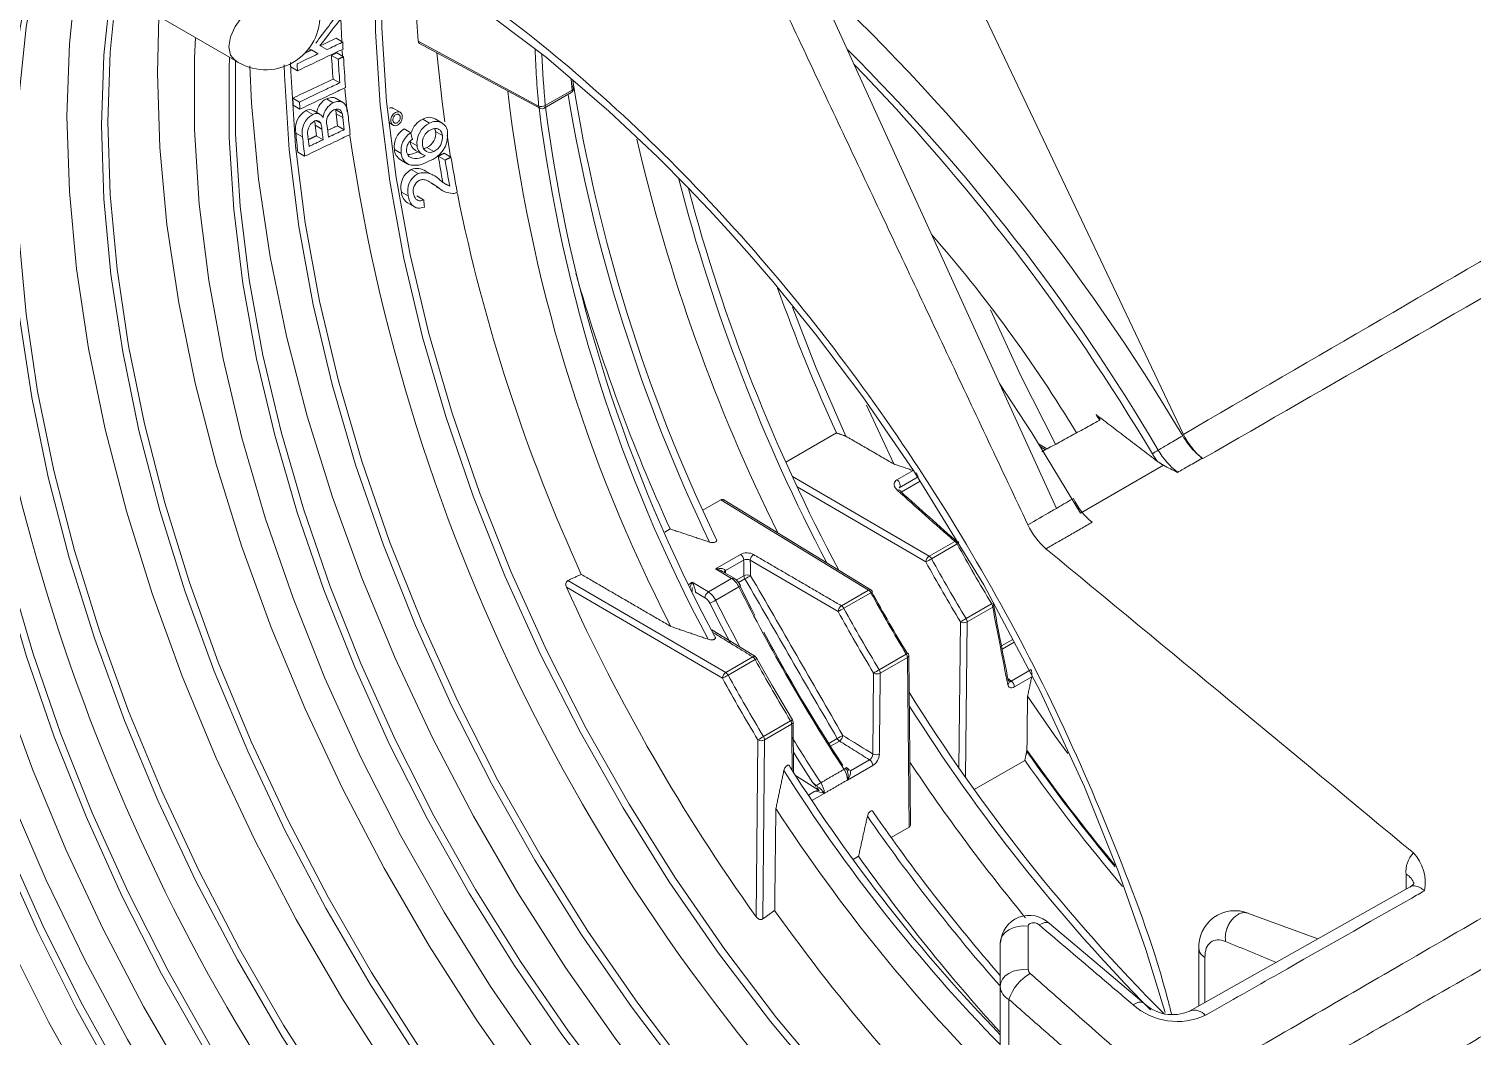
# Model space of a CAD drawing. Extents: x 8 to 113, y 2 to 87.
# Drawn here: x 69.519 to 72.588, y 62.964 to 65.106 of the extents above; entities that cross this region are included whole.
import ezdxf

# ---------------------------------------------------------------- set-up
doc = ezdxf.new("R2010")
doc.units = 0
doc.header["$MEASUREMENT"] = 0
doc.layers.add('OBJECT', color=7, linetype='CONTINUOUS')

msp = doc.modelspace()

# ---------------------------------------------------------------- linework, layer by layer
at = {"layer": 'OBJECT', "linetype": 'Continuous', "lineweight": 15}
for p, q in [((71.4411, 65.3672), (71.9748, 64.2436)), ((69.5193, 65.2921), (69.9577, 65.039)), ((71.7044, 64.0862), (71.2006, 65.1915)), ((70.1845, 65.079), (70.1827, 65.1274)), ((70.1384, 65.0703), (70.1532, 65.0618)), ((70.1725, 65.0859), (70.1867, 65.0777)), ((70.3474, 65.0796), (70.6034, 64.9419)), ((70.3503, 65.0746), (70.6056, 64.9373)), ((70.1143, 65.0645), (70.1345, 65.0529)), ((70.1202, 65.0611), (70.1345, 65.0529)), ((70.1628, 65.0496), (70.1771, 65.0414)), ((70.174, 65.055), (70.1883, 65.0467)), ((70.1862, 65.0479), (70.1855, 65.0602)), ((70.0763, 65.0251), (70.0905, 65.0168)), ((70.1661, 64.9993), (70.1804, 64.9911)), ((70.1961, 64.9293), (70.1913, 64.9786)), ((70.6174, 64.9429), (70.6746, 64.9759)), ((70.6746, 64.9759), (70.6727, 64.999)), ((70.6741, 64.9901), (70.6748, 64.9831)), ((70.0804, 64.9586), (70.0946, 64.9503)), ((70.0815, 64.9435), (70.0958, 64.9353)), ((70.1523, 64.9571), (70.1666, 64.9489)), ((70.1869, 64.9496), (70.1726, 64.9579)), ((70.6154, 64.9374), (70.6726, 64.9704)), ((70.1086, 64.9321), (70.1229, 64.9238)), ((70.1389, 64.9239), (70.1246, 64.9322)), ((70.1713, 64.9345), (70.1856, 64.9263)), ((70.1727, 64.9255), (70.187, 64.9172)), ((70.3086, 64.9287), (70.2943, 64.937)), ((70.3571, 64.9137), (70.3716, 64.9053)), ((70.3978, 64.9062), (70.3834, 64.9146)), ((70.0869, 64.8844), (70.1012, 64.8761)), ((70.1282, 64.9009), (70.1426, 64.8927)), ((70.1306, 64.9106), (70.1401, 64.9051)), ((70.1754, 64.8998), (70.1897, 64.8915)), ((70.2846, 64.9065), (70.2938, 64.9011)), ((70.3171, 64.8932), (70.3316, 64.8848)), ((70.3843, 64.8878), (70.3988, 64.8795)), ((70.1306, 64.8785), (70.145, 64.8702)), ((70.3303, 64.8659), (70.3448, 64.8575)), ((70.3657, 64.8535), (70.3802, 64.8451)), ((70.4162, 64.8334), (70.4086, 64.8796)), ((70.0914, 64.8436), (70.1057, 64.8353)), ((70.2968, 64.8493), (70.3113, 64.8409)), ((70.3095, 64.8272), (70.324, 64.8189)), ((70.3417, 64.847), (70.3562, 64.8386)), ((70.3899, 64.8354), (70.4045, 64.827)), ((70.4024, 64.8413), (70.4169, 64.8329)), ((70.3323, 64.8066), (70.3469, 64.7982)), ((70.3783, 64.7949), (70.3637, 64.8033)), ((70.3116, 64.759), (70.3261, 64.7506)), ((70.3742, 64.7776), (70.3888, 64.7692)), ((70.3855, 64.7697), (70.4001, 64.7613)), ((70.4003, 64.7795), (70.4144, 64.7714)), ((70.3247, 64.7358), (70.3393, 64.7274)), ((70.3442, 64.7506), (70.3588, 64.7422)), ((71.3585, 64.1806), (71.3005, 64.3059)), ((71.2365, 64.2465), (71.1292, 64.1845)), ((71.6843, 64.2125), (71.6665, 64.2235)), ((71.67, 64.2177), (71.6813, 64.2109)), ((71.7553, 64.0758), (71.932, 64.1778)), ((71.4338, 63.9845), (71.143, 64.1541)), ((71.3996, 64.1667), (71.3651, 64.1467)), ((71.4095, 64.1527), (71.3699, 64.1299)), ((71.37, 64.1299), (71.4104, 64.1533)), ((71.1534, 64.1318), (71.4267, 63.9724)), ((71.3744, 64.1209), (71.4147, 64.1442)), ((70.9524, 64.0825), (70.9906, 64.1046)), ((70.9906, 64.1046), (71.3048, 63.9123)), ((71.3099, 63.9128), (70.9973, 64.104)), ((70.8714, 64.0357), (70.883, 64.0424)), ((71.4883, 64.016), (71.4338, 63.9845)), ((71.4389, 63.979), (71.4934, 64.0105)), ((71.0324, 63.988), (70.9795, 63.9575)), ((71.0005, 63.9537), (71.0393, 63.9761)), ((71.2401, 63.867), (71.0534, 63.9757)), ((71.0012, 63.7371), (70.6655, 63.9329)), ((71.0138, 63.937), (70.9643, 63.9084)), ((70.9795, 63.9575), (71.0138, 63.937)), ((71.0188, 63.9375), (70.9946, 63.9519)), ((71.0006, 63.9529), (71.0005, 63.9537)), ((71.0007, 63.9482), (71.0006, 63.9529)), ((71.04, 63.9428), (71.0236, 63.9333)), ((71.0285, 63.9283), (71.0421, 63.9361)), ((70.6627, 63.9183), (70.9941, 63.725)), ((70.93, 63.9289), (70.9226, 63.9246)), ((70.9299, 63.9093), (70.9297, 63.9176)), ((70.9643, 63.9084), (70.93, 63.9289)), ((70.9369, 63.9087), (70.9369, 63.9082)), ((70.9369, 63.9082), (70.9571, 63.8962)), ((70.9798, 63.8907), (71.0293, 63.9193)), ((71.3048, 63.9123), (71.2472, 63.8791)), ((71.2522, 63.8736), (71.3098, 63.9068)), ((71.5667, 63.8834), (71.5122, 63.8519)), ((71.5144, 63.8446), (71.569, 63.8761)), ((71.5004, 63.8447), (71.4971, 63.5347)), ((71.511, 63.5149), (71.5144, 63.8446)), ((71.0574, 63.7753), (70.9713, 63.8282)), ((71.6114, 63.8075), (71.5875, 63.7937)), ((71.5889, 63.7865), (71.6147, 63.8014)), ((71.0588, 63.7703), (71.0012, 63.7371)), ((71.0063, 63.7316), (71.0638, 63.7648)), ((71.0644, 63.7711), (71.0574, 63.7753)), ((71.0639, 63.7708), (71.0641, 63.7706)), ((71.3851, 63.7763), (71.3275, 63.743)), ((71.3298, 63.7358), (71.3874, 63.769)), ((71.3874, 63.769), (71.3912, 63.4084)), ((71.3941, 63.4143), (71.3903, 63.7732)), ((71.3138, 63.5637), (71.3157, 63.7358)), ((71.651, 63.7436), (71.608, 63.7188)), ((71.615, 63.7066), (71.652, 63.728)), ((71.1391, 63.6343), (71.0815, 63.601)), ((71.0838, 63.5938), (71.1414, 63.627)), ((71.1456, 63.5254), (71.1444, 63.6312)), ((71.0697, 63.5938), (71.0658, 63.2177)), ((71.0798, 63.213), (71.0838, 63.5938)), ((71.2383, 63.5965), (71.2203, 63.5861)), ((71.2239, 63.5805), (71.2429, 63.5914)), ((71.2603, 63.5085), (71.3137, 63.5393)), ((71.307, 63.5514), (71.2668, 63.5282)), ((71.6371, 63.5503), (71.5298, 63.4884)), ((71.1998, 63.4862), (71.1496, 63.5181)), ((71.1909, 63.4844), (71.1769, 63.4763)), ((71.1846, 63.4648), (71.2108, 63.48)), ((71.3912, 63.4084), (71.353, 63.3863)), ((71.2836, 63.3462), (71.2719, 63.3395)), ((72.4566, 63.2815), (71.9877, 63.0167)), ((72.2602, 63.1706), (72.1127, 63.2249)), ((72.0076, 63.1518), (72.0076, 63.028)), ((72.0199, 63.131), (72.0199, 63.035)), ((71.5847, 63.0697), (71.5847, 62.7242)), ((71.6033, 63.0419), (71.6033, 62.6999)), ((71.9877, 63.0167), (71.9871, 63.0163))]:
    msp.add_line(p, q, dxfattribs=at)
at = {"layer": 'OBJECT', "linetype": 'Continuous', "lineweight": 15, "flags": 128}
for points in [[(70.5414, 62.0166), (70.4162, 62.139), (70.2945, 62.2699), (70.1772, 62.4087), (70.0647, 62.5546), (69.9579, 62.7069), (69.8572, 62.8645), (69.7633, 63.0267), (69.6766, 63.1925), (69.5977, 63.361), (69.527, 63.5313), (69.4649, 63.7023), (69.4118, 63.8732), (69.3679, 64.0429), (69.3335, 64.2106), (69.3088, 64.3752), (69.2939, 64.5358), (69.2889, 64.6916), (69.2939, 64.8417), (69.3088, 64.9852), (69.3335, 65.1213), (69.3679, 65.2492), (69.4118, 65.3682), (69.4249, 65.398)], [(70.5702, 62.0848), (70.4458, 62.2071), (70.325, 62.3383), (70.2087, 62.4774), (70.0976, 62.6237), (69.9922, 62.7762), (69.8933, 62.9342), (69.8014, 63.0965), (69.717, 63.2624), (69.6408, 63.4308), (69.573, 63.6006), (69.5141, 63.771), (69.4646, 63.9408), (69.4245, 64.1091), (69.3943, 64.2748), (69.374, 64.4371), (69.3639, 64.5949), (69.3639, 64.7472), (69.374, 64.8933), (69.3943, 65.0322), (69.4245, 65.163), (69.4646, 65.2851), (69.48, 65.3235)], [(70.5835, 62.0924), (70.459, 62.2148), (70.3383, 62.3459), (70.222, 62.4851), (70.1108, 62.6313), (70.0055, 62.7839), (69.9066, 62.9418), (69.8147, 63.1042), (69.7303, 63.2701), (69.6541, 63.4384), (69.5863, 63.6083), (69.5274, 63.7786), (69.4778, 63.9485), (69.4378, 64.1168), (69.4076, 64.2825), (69.3873, 64.4448), (69.3772, 64.6026), (69.3772, 64.7549), (69.3873, 64.901), (69.4076, 65.0398), (69.4378, 65.1707), (69.4778, 65.2928), (69.4871, 65.3163)], [(70.7525, 62.1103), (70.6255, 62.2328), (70.5021, 62.3641), (70.3831, 62.5036), (70.2689, 62.6503), (70.1604, 62.8036), (70.0581, 62.9624), (69.9627, 63.126), (69.8746, 63.2933), (69.7944, 63.4634), (69.7225, 63.6353), (69.6593, 63.8081), (69.6052, 63.9808), (69.5605, 64.1524), (69.5255, 64.3218), (69.5004, 64.4882), (69.4852, 64.6506), (69.4802, 64.808), (69.4852, 64.9596), (69.5004, 65.1045), (69.5255, 65.2419), (69.5353, 65.2828)], [(71.4556, 62.6043), (71.3319, 62.7261), (71.2119, 62.8565), (71.0963, 62.9949), (70.9858, 63.1404), (70.8811, 63.2921), (70.7828, 63.4492), (70.6914, 63.6107), (70.6076, 63.7756), (70.5318, 63.943), (70.4644, 64.1119), (70.406, 64.2813), (70.3567, 64.4501), (70.3169, 64.6174), (70.2869, 64.7823), (70.2667, 64.9436), (70.2566, 65.1005), (70.2566, 65.2519), (70.2585, 65.2939)], [(70.2665, 65.2895), (70.4576, 65.1674), (70.6198, 65.0448), (70.7526, 64.931), (70.8567, 64.833), (70.9199, 64.7694), (70.9659, 64.7211), (71.0066, 64.677), (71.0518, 64.6263), (71.1013, 64.5688), (71.1924, 64.4568), (71.2929, 64.3233), (71.4007, 64.167), (71.5499, 63.9234), (71.6698, 63.6974), (71.7639, 63.4937), (71.8367, 63.3132), (71.8947, 63.1481), (71.9354, 63.0143)], [(71.4689, 62.612), (71.3452, 62.7338), (71.2251, 62.8642), (71.1095, 63.0026), (70.9991, 63.1481), (70.8944, 63.2998), (70.796, 63.4569), (70.7047, 63.6183), (70.6209, 63.7833), (70.5451, 63.9507), (70.4777, 64.1196), (70.4192, 64.2889), (70.37, 64.4578), (70.3302, 64.6251), (70.3001, 64.7899), (70.28, 64.9513), (70.2699, 65.1081), (70.2699, 65.2596), (70.271, 65.2865)], [(70.7446, 62.1376), (70.6194, 62.2603), (70.4978, 62.3916), (70.3805, 62.5308), (70.2682, 62.677), (70.1615, 62.8295), (70.0609, 62.9874), (69.9671, 63.1497), (69.8805, 63.3157), (69.8018, 63.4844), (69.7312, 63.6547), (69.6692, 63.8259), (69.6161, 63.9968), (69.5723, 64.1667), (69.538, 64.3344), (69.5133, 64.4991), (69.4984, 64.6598), (69.4935, 64.8157), (69.4984, 64.9659), (69.5133, 65.1094), (69.538, 65.2457), (69.5453, 65.2771)], [(70.8876, 62.1767), (70.7589, 62.3019), (70.634, 62.4359), (70.5134, 62.5781), (70.3978, 62.7277), (70.288, 62.8837), (70.1846, 63.0453), (70.088, 63.2117), (69.9989, 63.3817), (69.9178, 63.5546), (69.8451, 63.7293), (69.7813, 63.9048), (69.7266, 64.0802), (69.6815, 64.2544), (69.6461, 64.4264), (69.6207, 64.5953), (69.6054, 64.7602), (69.6003, 64.9201), (69.6054, 65.0741), (69.6207, 65.2213), (69.6223, 65.2326)], [(70.932, 62.2303), (70.8065, 62.3516), (70.6844, 62.4817), (70.5667, 62.6198), (70.4538, 62.7651), (70.3465, 62.9168), (70.2454, 63.074), (70.151, 63.2359), (70.0639, 63.4015), (69.9846, 63.5698), (69.9135, 63.7399), (69.851, 63.9109), (69.7976, 64.0818), (69.7534, 64.2515), (69.7188, 64.4192), (69.6939, 64.5838), (69.679, 64.7445), (69.674, 64.9003), (69.679, 65.0503), (69.6936, 65.1914)], [(70.9242, 62.2575), (70.8004, 62.3791), (70.6802, 62.5091), (70.5642, 62.6469), (70.4532, 62.7917), (70.3476, 62.9426), (70.2482, 63.0989), (70.1555, 63.2596), (70.0699, 63.4238), (69.992, 63.5907), (69.9222, 63.7593), (69.8609, 63.9286), (69.8085, 64.0978), (69.7652, 64.2658), (69.7312, 64.4317), (69.7069, 64.5947), (69.6922, 64.7537), (69.6873, 64.9079), (69.6922, 65.0565), (69.705, 65.1849)], [(71.0658, 62.2957), (70.9386, 62.4198), (70.8149, 62.5526), (70.6956, 62.6934), (70.5814, 62.8415), (70.4728, 62.996), (70.3704, 63.1561), (70.2749, 63.3207), (70.1868, 63.4891), (70.1066, 63.6602), (70.0347, 63.8331), (69.9716, 64.0068), (69.9175, 64.1803), (69.8729, 64.3527), (69.8379, 64.523), (69.8128, 64.6902), (69.7977, 64.8534), (69.7926, 65.0116), (69.7958, 65.1325)], [(69.9448, 65.0676), (69.9481, 65.0891), (69.9577, 65.1112), (69.972, 65.1305), (69.9889, 65.1441), (70.0059, 65.15), (70.0131, 65.1498)], [(71.0804, 62.3764), (70.9557, 62.499), (70.8347, 62.6304), (70.7181, 62.7697), (70.6068, 62.9163), (70.5012, 63.0691), (70.4021, 63.2274), (70.31, 63.39), (70.2255, 63.5562), (70.149, 63.7249), (70.0811, 63.8951), (70.0221, 64.0657), (69.9725, 64.2359), (69.9323, 64.4045), (69.9021, 64.5706), (69.8818, 64.7332), (69.8716, 64.8912), (69.8716, 65.0439), (69.8735, 65.0876)], [(69.9577, 65.039), (69.9481, 65.05), (69.9448, 65.0676)], [(71.1093, 62.4445), (70.9891, 62.5633), (70.8725, 62.6905), (70.7602, 62.8254), (70.6529, 62.9671), (70.5513, 63.1148), (70.4558, 63.2678), (70.3672, 63.4249), (70.2858, 63.5854), (70.2122, 63.7483), (70.1469, 63.9126), (70.0901, 64.0773), (70.0423, 64.2416), (70.0037, 64.4043), (69.9746, 64.5646), (69.955, 64.7215), (69.9452, 64.8741), (69.9452, 65.0214), (69.9462, 65.0456)], [(71.1226, 62.4522), (71.0024, 62.571), (70.8858, 62.6982), (70.7735, 62.833), (70.6662, 62.9748), (70.5646, 63.1225), (70.4691, 63.2754), (70.3804, 63.4326), (70.2991, 63.5931), (70.2255, 63.756), (70.1602, 63.9203), (70.1034, 64.085), (70.0556, 64.2492), (70.017, 64.412), (69.9878, 64.5723), (69.9683, 64.7292), (69.9585, 64.8818), (69.9585, 65.0291), (69.9589, 65.0391)], [(70.4042, 64.9084), (70.3983, 64.9509), (70.3866, 65.055)], [(71.2468, 62.4166), (71.1209, 62.5395), (70.9987, 62.671), (70.8807, 62.8105), (70.7677, 62.9571), (70.6603, 63.11), (70.5591, 63.2684), (70.4647, 63.4314), (70.3776, 63.598), (70.2983, 63.7674), (70.2272, 63.9384), (70.1648, 64.1103), (70.1114, 64.282), (70.0672, 64.4526), (70.0327, 64.6211), (70.0078, 64.7865), (69.9929, 64.948), (69.9891, 65.0273)], [(71.276, 62.4844), (71.1508, 62.6074), (71.0294, 62.7391), (70.9124, 62.8789), (70.8007, 63.0259), (70.6947, 63.1792), (70.5953, 63.338), (70.5028, 63.5012), (70.418, 63.6679), (70.3413, 63.8371), (70.2732, 64.0079), (70.214, 64.1791), (70.1641, 64.3498), (70.1238, 64.519), (70.0934, 64.6857), (70.0731, 64.8488), (70.0628, 65.0074), (70.0622, 65.0293)], [(71.2892, 62.4921), (71.1641, 62.615), (71.0427, 62.7468), (70.9257, 62.8866), (70.814, 63.0336), (70.708, 63.1869), (70.6086, 63.3456), (70.5161, 63.5089), (70.4313, 63.6756), (70.3546, 63.8448), (70.2864, 64.0156), (70.2273, 64.1868), (70.1774, 64.3575), (70.1371, 64.5267), (70.1067, 64.6933), (70.0864, 64.8564), (70.0761, 65.0151), (70.0756, 65.0346)], [(71.2566, 64.2398), (71.1938, 64.3843), (71.1429, 64.5144)], [(71.7023, 64.2225), (71.6288, 64.3679), (71.5643, 64.5085)], [(70.527, 61.9359), (70.3993, 62.0596), (70.2751, 62.1919), (70.1551, 62.3322), (70.0398, 62.4796), (69.93, 62.6334), (69.8263, 62.7927), (69.7291, 62.9568), (69.639, 63.1246), (69.5564, 63.2954), (69.4819, 63.4682), (69.4158, 63.6421), (69.3585, 63.8162), (69.3103, 63.9894), (69.2713, 64.161), (69.242, 64.3299), (69.2323, 64.4013)], [(70.7194, 61.6449), (70.5875, 61.7409), (70.4572, 61.8474), (70.3293, 61.9639), (70.2047, 62.0895), (70.0839, 62.2237), (69.9677, 62.3656), (69.8567, 62.5145), (69.7516, 62.6694), (69.653, 62.8295), (69.5614, 62.9939), (69.4775, 63.1615), (69.4016, 63.3316), (69.3342, 63.503), (69.2757, 63.6748), (69.2264, 63.8459), (69.1867, 64.0155), (69.1566, 64.1826), (69.1377, 64.3334)], [(71.5833, 64.3517), (71.6518, 64.2468), (71.7553, 64.0758)], [(71.37, 64.1299), (71.3712, 64.1311), (71.3719, 64.133), (71.372, 64.1353), (71.3715, 64.1379), (71.3705, 64.1405), (71.369, 64.143), (71.3671, 64.1451), (71.3651, 64.1467)], [(71.0006, 63.9529), (70.9993, 63.952), (70.9984, 63.951), (70.9978, 63.95), (70.9978, 63.95)], [(71.0631, 63.8586), (71.0559, 63.8724), (71.0309, 63.9214)], [(70.9672, 63.8846), (70.9923, 63.8357), (71.0105, 63.801)], [(71.1429, 63.6363), (71.0997, 63.7095), (71.0674, 63.7671)], [(71.6037, 63.7175), (71.6038, 63.7174), (71.6037, 63.7177)], [(71.7287, 63.5646), (71.6999, 63.6046), (71.6431, 63.6865)], [(71.1451, 63.5679), (71.1569, 63.5491), (71.1866, 63.5027)], [(70.6145, 61.8075), (70.4882, 61.9108), (70.3643, 62.0238), (70.2434, 62.1457), (70.1263, 62.2758), (70.0136, 62.4135), (69.906, 62.5579), (69.8042, 62.7081), (69.7086, 62.8634), (69.6198, 63.0228), (69.5384, 63.1854), (69.4649, 63.3502)], [(70.6278, 61.8152), (70.5015, 61.9185), (70.3776, 62.0315), (70.2567, 62.1534), (70.1396, 62.2835), (70.0269, 62.4212), (69.9193, 62.5655), (69.8174, 62.7158), (69.7219, 62.871), (69.6331, 63.0304), (69.5517, 63.193), (69.4782, 63.3579)], [(71.6446, 63.1974), (71.6336, 63.1981), (71.6227, 63.1971), (71.6123, 63.1943), (71.603, 63.19), (71.5953, 63.1843), (71.5895, 63.1776), (71.5859, 63.1701), (71.5847, 63.1622)], [(71.6675, 63.2004), (71.6739, 63.2036), (71.6797, 63.2053), (71.6847, 63.2055), (71.6887, 63.2042), (71.6898, 63.2034)], [(71.8903, 63.0339), (71.8026, 63.108), (71.6899, 63.2034)], [(71.6446, 63.1047), (71.6336, 63.1054), (71.6227, 63.1044), (71.6123, 63.1016), (71.603, 63.0973), (71.5953, 63.0917), (71.5895, 63.085), (71.5859, 63.0776), (71.5847, 63.0697)], [(71.8673, 63.0306), (71.8739, 63.0339), (71.8798, 63.0357), (71.8849, 63.036), (71.889, 63.0348), (71.8904, 63.0338)]]:
    msp.add_lwpolyline(points, dxfattribs=at)
at = {"layer": 'OBJECT', "linetype": 'Continuous', "lineweight": 15}
for centre, radius, start, end in [((68.1946, 62.0012), 4.3919, 30.6507, 46.8369), ((70.023, 65.1342), 0.1154, 235.5499, 4.4567), ((72.7059, 65.1877), 2.5216, 182.4994, 182.8358), ((70.3524, 65.0793), 0.00502, 176.363, 245.5305), ((72.7843, 65.1951), 2.6255, 183.1764, 184.2767), ((72.7796, 65.187), 2.6065, 183.2015, 184.3101), ((72.8022, 65.1931), 2.618, 183.2054, 184.64), ((68.3077, 62.0891), 4.1897, 30.4117, 45.2101), ((72.6203, 65.1416), 2.5329, 182.4875, 182.8224), ((68.0471, 61.9017), 4.4948, 30.7879, 44.1197), ((73.8317, 65.3548), 3.3158, 186.5995, 207.282), ((70.6676, 64.9791), 0.01, 299.9973, 0), ((70.6695, 64.9747), 0.00525, 305.9035, 13.3321), ((70.6728, 64.9802), 0.00468, 291.8698, 356.5723), ((70.6734, 64.9792), 0.00417, 11.1263, 71.4764), ((74.1454, 65.5453), 3.5126, 188.9892, 205.6979), ((70.6676, 64.9791), 0.01, 0, 5.0136), ((72.7645, 65.1583), 2.6915, 184.2564, 184.5781), ((72.7598, 65.1502), 2.6726, 184.2896, 184.6137), ((70.1694, 64.923), 0.0381, 116.627, 172.2911), ((70.1848, 64.9136), 0.0397, 117.2902, 174.2518), ((74.1422, 65.5414), 3.5234, 189.3877, 205.6821), ((70.1303, 64.8934), 0.0443, 119.2459, 191.7475), ((70.1446, 64.8852), 0.0443, 119.2548, 191.8083), ((70.1165, 64.9203), 0.0141, 55.6553, 123.9444), ((70.1309, 64.9093), 0.0166, 29.8838, 118.808), ((70.1821, 64.9076), 0.0297, 118.8976, 195.8383), ((70.1182, 64.9217), 0.0546, 3.9697, 13.5834), ((72.9738, 65.2115), 2.8157, 185.8296, 186.3562), ((70.1324, 64.9134), 0.0547, 4.0156, 13.6241), ((72.9691, 65.2035), 2.7968, 185.8746, 186.4051), ((72.992, 65.2102), 2.8086, 185.8838, 186.7237), ((70.2898, 64.9306), 0.0076, 55.4473, 121.7101), ((70.3747, 64.8737), 0.0437, 113.7842, 163.5936), ((70.3706, 64.8943), 0.0236, 57.7439, 124.7661), ((70.6093, 64.9579), 0.0171, 249.6744, 298.184), ((70.6083, 64.9414), 0.00487, 173.4853, 237.3279), ((73.8376, 65.3447), 3.2589, 187.1682, 208.1409), ((70.6104, 64.9461), 0.01, 241.7344, 299.9973), ((70.6123, 64.9417), 0.00525, 305.9035, 13.3321), ((73.854, 65.3537), 3.2623, 187.3017, 208.135), ((72.9112, 65.172), 2.8389, 185.8142, 186.6421), ((70.1406, 64.8846), 0.0288, 121.5453, 195.8247), ((70.1312, 64.9012), 0.00973, 23.6408, 125.4141), ((72.9371, 65.1905), 2.8237, 185.885, 186.3426), ((70.0981, 64.8904), 0.0445, 2.9602, 19.4047), ((72.9324, 65.1825), 2.8048, 185.9303, 186.3913), ((72.941, 65.1877), 2.8022, 185.9016, 186.3948), ((70.3399, 64.856), 0.0436, 121.5063, 188.8462), ((70.3543, 64.8477), 0.0436, 121.5203, 188.9359), ((70.3913, 64.8629), 0.0468, 114.9186, 186.5888), ((70.3861, 64.8639), 0.03, 113.9849, 189.6467), ((70.3513, 64.8835), 0.0333, 295.6014, 7.5156), ((70.3511, 64.8805), 0.0589, 287.9715, 5.2627), ((70.3849, 64.8842), 0.025, 3.9258, 122.2148), ((72.9065, 65.164), 2.82, 185.8589, 186.6929), ((72.9075, 65.1684), 2.8098, 185.9569, 186.3822), ((74.1749, 65.4649), 4.0161, 188.3859, 226.8148), ((70.3481, 64.8489), 0.0257, 151.0205, 188.0225), ((70.3563, 64.8419), 0.0364, 126.2861, 147.6774), ((70.3516, 64.8665), 0.0213, 181.8011, 243.1462), ((70.3688, 64.8594), 0.0241, 184.5769, 252.9341), ((70.3726, 64.8592), 0.016, 181.2175, 298.4046), ((70.3658, 64.8751), 0.0332, 295.6178, 7.6025), ((74.5636, 65.7413), 3.8509, 193.0543, 206.3206), ((70.3235, 64.8506), 0.0268, 182.8116, 238.9486), ((70.3399, 64.8429), 0.0287, 184.0059, 242.678), ((70.3431, 64.8478), 0.0206, 186.8767, 220.2275), ((70.3401, 64.8693), 0.0536, 255.5705, 303.0468), ((70.3431, 64.8614), 0.0312, 239.7061, 306.7066), ((73.4624, 65.3486), 3.1151, 189.4819, 190.5202), ((73.4576, 65.3409), 3.0961, 189.5542, 190.6), ((73.4831, 65.3494), 3.1094, 189.5617, 190.9573), ((70.3522, 64.7696), 0.042, 118.1969, 194.6224), ((70.3667, 64.7612), 0.0419, 118.2134, 194.7346), ((70.345, 64.7781), 0.0311, 53.2918, 113.9433), ((70.3594, 64.7554), 0.0446, 42.6067, 106.2939), ((70.3399, 64.7598), 0.0283, 181.5705, 237.5569), ((70.3624, 64.7615), 0.0257, 120.1524, 193.4884), ((70.4227, 64.8057), 0.0498, 227.1176, 268.5709), ((70.4439, 64.8421), 0.0767, 227.5278, 247.2991), ((74.5728, 65.7346), 3.792, 194.4825, 207.7316), ((74.6011, 65.7481), 3.8081, 194.9367, 208.1003), ((70.4199, 64.7783), 0.0225, 273.9931, 297.7983), ((74.0865, 65.4976), 3.7305, 191.4731, 204.5807), ((69.1157, 62.6471), 3.0797, 31.2953, 41.0341), ((74.4182, 65.6559), 3.886, 195.9803, 204.5326), ((74.8688, 65.8996), 3.9907, 199.6969, 204.4705), ((73.6137, 65.1468), 4.2417, 192.1925, 226.7608), ((72.1039, 64.3038), 0.1425, 205.0171, 231.7273), ((74.3129, 60.2074), 4.6628, 120.8631, 121.0428), ((72.0628, 64.2922), 0.1639, 210.1162, 232.1026), ((72.2463, 64.7724), 0.6726, 242.1404, 245.0006), ((71.0211, 63.9365), 0.4456, 29.1131, 30.3508), ((71.3688, 64.12), 0.0055, 11.8621, 119.945), ((70.9935, 64.0995), 0.00581, 49.896, 119.2116), ((71.8619, 64.1609), 0.1324, 203.8407, 231.9494), ((71.78, 64.114), 0.15, 204.8492, 229.3345), ((71.4804, 64.0036), 0.0147, 27.7417, 57.2262), ((74.6792, 65.7634), 3.6362, 208.8211, 211.1338), ((71.4882, 64.0079), 0.01, 28.8209, 48.7095), ((-100.1985, -144.3584), 270.1043, 50.264678, 50.479853), ((71.0463, 63.9616), 0.0299, 61.5745, 117.6861), ((71.0239, 63.9751), 0.0155, 3.9001, 56.6773), ((71.046, 63.9635), 0.0143, 58.7012, 117.7499), ((71.0692, 63.9746), 0.0158, 123.3143, 176.0737), ((71.4425, 63.9713), 0.0158, 123.2388, 176.0132), ((71.3001, 64.2198), 0.2779, 297.1006, 299.9538), ((74.5515, 65.6898), 3.5656, 208.7941, 211.1638), ((71.4259, 63.9722), 0.0147, 27.7417, 57.2262), ((74.5485, 65.6881), 3.5483, 208.794, 211.164), ((70.6721, 63.924), 0.0111, 126.7344, 211.1624), ((70.9707, 63.9102), 0.0481, 60.2435, 79.4842), ((71.0032, 63.9487), 0.00573, 118.1404, 165.9413), ((71.0167, 63.9332), 0.00474, 63.5919, 127.6197), ((70.9902, 63.9006), 0.0434, 25.5852, 57.0486), ((70.9991, 63.9059), 0.0372, 25.3352, 58.1437), ((71.0473, 63.9285), 0.0161, 65.0901, 116.9664), ((71.0546, 63.9437), 0.0147, 183.3828, 210.9913), ((75.2305, 56.7168), 8.3463, 120.02634, 120.12133), ((74.436, 65.6232), 4.1407, 204.3148, 215.5164), ((70.9908, 63.8947), 0.0698, 150.6332, 159.73), ((70.884, 63.9018), 0.0533, 7.4366, 30.528), ((70.9321, 63.8996), 0.0103, 61.9094, 64.1683), ((70.9726, 63.8952), 0.0156, 122.4792, 176.3612), ((70.9407, 63.872), 0.0434, 25.5852, 57.0486), ((71.0261, 63.9274), 0.00874, 291.5799, 319.7957), ((74.5328, 65.6789), 3.9206, 206.6676, 213.2169), ((71.3077, 63.9085), 0.00484, 63.0078, 126.7923), ((71.2968, 63.9), 0.0147, 27.7113, 57.2236), ((71.2974, 63.9305), 0.0268, 297.6139, 306.6834), ((74.5798, 65.7059), 3.7322, 208.8189, 211.1321), ((71.3046, 63.9042), 0.01, 28.8185, 58.5374), ((74.597, 65.7158), 3.7496, 208.8187, 211.1323), ((70.9416, 63.8724), 0.0284, 25.5852, 57.0486), ((70.9315, 63.9744), 0.0966, 291.7305, 300.0069), ((74.4717, 65.6443), 3.9075, 206.6644, 208.3302), ((71.2559, 63.8659), 0.0158, 123.2627, 176.0311), ((71.1184, 64.1055), 0.2678, 297.0338, 299.9942), ((71.2392, 63.8667), 0.0147, 27.7113, 57.2236), ((74.442, 65.6265), 3.6397, 208.7909, 211.163), ((71.5544, 63.8756), 0.0146, 2.0601, 32.2908), ((71.5655, 63.8813), 0.00625, 303.5283, 6.6042), ((74.4447, 65.6281), 3.6567, 208.7909, 211.163), ((71.6564, 63.6025), 0.2881, 120.0451, 122.7974), ((71.5075, 63.8585), 0.0156, 242.9569, 296.6303), ((71.4999, 63.8441), 0.0146, 2.0601, 32.2908), ((74.551, 65.6895), 3.9393, 208.287, 213.0782), ((71.3999, 63.7529), 0.0276, 113.5185, 122.2997), ((71.3803, 63.7731), 0.01, 0.6146, 31.1325), ((71.0617, 63.7664), 0.00484, 62.9837, 126.7677), ((71.0508, 63.758), 0.0147, 27.7113, 57.2236), ((71.0534, 63.7854), 0.0231, 296.8294, 307.3242), ((74.2536, 65.5177), 3.6397, 208.7909, 211.163), ((71.0587, 63.7622), 0.01, 28.7907, 58.5164), ((71.3728, 63.7685), 0.0146, 2.0628, 32.3203), ((71.3853, 63.7736), 0.00503, 294.4828, 355.6096), ((71.0099, 63.7239), 0.0158, 123.2388, 176.0132), ((70.871, 63.9663), 0.271, 297.0262, 299.9526), ((74.1227, 65.4423), 3.569, 208.7631, 211.1938), ((70.9932, 63.7247), 0.0147, 27.7113, 57.2236), ((74.1197, 65.4406), 3.5516, 208.763, 211.1939), ((71.4661, 63.503), 0.2772, 120.0003, 122.861), ((71.3228, 63.7497), 0.0156, 242.9367, 296.6044), ((71.3152, 63.7353), 0.0146, 2.0628, 32.3203), ((71.5975, 63.7168), 0.0063, 303.9555, 8.4356), ((71.5986, 63.7165), 0.00522, 13.4449, 51.0788), ((71.5996, 63.7059), 0.0154, 2.6523, 56.7703), ((71.5664, 63.7288), 0.0859, 1.0922, 9.8948), ((74.6453, 65.7181), 3.8316, 211.8632, 224.9576), ((74.6344, 65.7113), 3.8339, 212.2372, 224.5906), ((71.1541, 63.6105), 0.0281, 113.6722, 122.3032), ((71.1268, 63.6265), 0.0146, 2.0628, 32.3203), ((71.1394, 63.6315), 0.0049, 293.5795, 356.5651), ((71.1343, 63.6311), 0.01, 0.6376, 31.1632), ((71.2222, 63.3579), 0.2809, 120.0463, 122.8694), ((71.0768, 63.6077), 0.0156, 242.9569, 296.6303), ((71.0692, 63.5932), 0.0146, 2.0628, 32.3203), ((74.4739, 65.6444), 3.9094, 211.5345, 213.2195), ((65.8952, 72.8828), 10.7137, 299.91504, 299.98904), ((71.2512, 63.6037), 0.0148, 209.0787, 235.9154), ((71.234, 63.6051), 0.0163, 302.9271, 353.8725), ((71.2993, 63.5636), 0.0145, 302.1233, 0.3051), ((71.2975, 63.565), 0.0304, 302.2453, 357.3512), ((71.3209, 63.5776), 0.0156, 242.9021, 296.5636), ((74.9086, 65.8747), 3.9987, 215.2071, 219.6371), ((74.9075, 65.8743), 3.9957, 215.181, 219.6145), ((74.1345, 65.4268), 3.543, 212.2533, 223.9718), ((71.2161, 63.5065), 0.0442, 2.6977, 33.9214), ((71.2617, 63.5346), 0.00555, 201.6622, 298.8225), ((71.2982, 63.5386), 0.0155, 2.7342, 55.5334), ((74.7719, 65.8016), 4.0626, 213.7179, 219.5326), ((74.906, 65.8706), 4.0086, 215.3669, 220.2161), ((74.1161, 65.4155), 3.5367, 212.2475, 224.295), ((71.2593, 63.4066), 0.1111, 120.2291, 126.1016), ((71.1694, 63.4788), 0.0414, 1.6152, 35.0039), ((71.2368, 63.5171), 0.0251, 340.0059, 27.3229), ((71.2398, 63.5253), 0.0265, 320.8103, 5.4975), ((71.1777, 63.3881), 0.0977, 70.1973, 81.8435), ((71.173, 63.4573), 0.0441, 30.9289, 58.6926), ((74.1274, 65.4143), 3.6036, 213.0765, 225.1207), ((74.5144, 65.6456), 3.8858, 214.5968, 221.06), ((74.4963, 65.6344), 3.8798, 214.5941, 221.3649), ((71.3882, 63.4135), 0.00594, 301.0466, 7.7492), ((72.5061, 63.3132), 0.0585, 136.7515, 185.1105), ((72.3991, 63.2906), 0.0899, 348.7144, 44.207), ((74.5105, 65.6346), 3.9559, 215.3427, 222.3035), ((72.4341, 63.2799), 0.0313, 14.0823, 63.8642), ((72.4518, 63.2954), 0.0145, 289.7078, 337.9741), ((74.2255, 65.4442), 3.8254, 215.3461, 226.3426), ((72.0839, 63.1541), 0.0765, 68.0892, 184.1777), ((71.6467, 63.1596), 0.0611, 45.3504, 177.4773), ((71.6546, 63.1051), 0.00992, 182.6734, 233.02), ((71.7002, 63.0088), 0.1024, 120.2622, 161.1359), ((71.6179, 63.0718), 0.0333, 183.5182, 243.945), ((71.9615, 63.137), 0.1421, 228.503, 294.819), ((71.9517, 63.0981), 0.0887, 226.3221, 293.3548), ((71.9984, 62.9893), 0.0295, 39.7784, 111.3948)]:
    msp.add_arc(centre, radius, start, end, dxfattribs=at)
for centre, major_axis, ratio, start_param, end_param in [((72.1112, 64.2843), (-1.2639, 2.1135), 0.587369, 0.791223, 0.870108), ((71.6751, 63.771), (2.4081, 3.328), 0.491346, 1.511829, 1.534094), ((71.6709, 63.7569), (2.5215, 3.3824), 0.477566, 1.52028, 1.538306), ((72.1143, 64.2826), (-1.084, 1.8128), 0.587369, 0.815538, 0.882749), ((72.1213, 64.2868), (-1.079, 1.8041), 0.587416, 0.821428, 0.882705), ((72.009, 64.2413), (-1.3949, 2.0289), 0.517296, 0.925569, 0.932205), ((72.0829, 64.2454), (-1.0169, 2.2326), 0.631591, 1.075179, 1.08191), ((70.5149, 63.3632), (-1.3707, 2.2923), 0.587369, 4.758822, 4.76407), ((70.9793, 63.9494), (0.0211, 0.0046), 0.365434, 6.250117, 7.768553)]:
    msp.add_ellipse(centre, major_axis=major_axis, ratio=ratio, start_param=start_param, end_param=end_param, dxfattribs=at)
for points, knots in [([(73.4478, 65.0839), (73.4154, 65.1092), (73.3375, 65.1702), (73.2066, 65.2459), (73.0293, 65.3284), (72.819, 65.4037), (72.5773, 65.4681), (72.2267, 65.5394), (71.768, 65.6044), (71.3917, 65.6316), (71.2035, 65.6452)], [0, 0, 0, 0, 0.047039, 0.113471, 0.179969, 0.286445, 0.393127, 0.499781, 0.749839, 1, 1, 1, 1]), ([(70.2388, 61.106), (70.1607, 61.1552), (70.0044, 61.2535), (69.7741, 61.4424), (69.5502, 61.6593), (69.3366, 61.9044), (69.1372, 62.1732), (68.957, 62.4598), (68.7989, 62.7592), (68.6657, 63.0663), (68.5597, 63.3758), (68.4826, 63.6824), (68.4359, 63.981), (68.4202, 64.2663), (68.4359, 64.5335), (68.4826, 64.778), (68.5597, 64.9957), (68.6657, 65.1828), (68.799, 65.3359), (68.9568, 65.4534), (69.1379, 65.5295), (69.2877, 65.5659), (69.3805, 65.5635), (69.4014, 65.5629)], [0, 0, 0, 0, 0.048456, 0.096912, 0.145368, 0.194796, 0.244225, 0.293653, 0.343082, 0.392511, 0.441939, 0.491368, 0.540796, 0.590225, 0.639653, 0.689082, 0.738511, 0.787939, 0.837368, 0.886796, 0.936225, 0.985653, 1, 1, 1, 1]), ([(70.253, 65.3186), (70.3327, 65.2691), (70.4922, 65.1701), (70.7273, 64.9783), (70.9544, 64.7588), (71.1694, 64.5121), (71.3688, 64.2432), (71.5488, 63.9566), (71.7075, 63.6571), (71.8383, 63.3505), (71.9189, 63.1328), (71.9466, 63.0207), (71.9491, 63.0105)], [0, 0, 0, 0, 0.109888, 0.219776, 0.329665, 0.439553, 0.549441, 0.659329, 0.769217, 0.879105, 0.988994, 1, 1, 1, 1]), ([(70.139, 65.07), (70.1429, 65.0719), (70.1541, 65.0772), (70.1653, 65.0825), (70.1725, 65.0859)], [0, 0, 0, 0, 0.353956, 1, 1, 1, 1]), ([(70.1532, 65.0618), (70.1638, 65.0668), (70.175, 65.0722), (70.1862, 65.0775), (70.1867, 65.0777)], [0, 0, 0, 0, 0.952038, 1, 1, 1, 1]), ([(70.0898, 65.0316), (70.1023, 65.0376), (70.1172, 65.0447), (70.1321, 65.0517), (70.1345, 65.0529)], [0, 0, 0, 0, 0.840104, 1, 1, 1, 1]), ([(70.1874, 65.0629), (70.1762, 65.0576), (70.1439, 65.0423), (70.1116, 65.0269), (70.0905, 65.0168)], [0, 0, 0, 0, 0.345815, 1, 1, 1, 1]), ([(70.1628, 65.0496), (70.163, 65.0497), (70.1667, 65.0515), (70.1704, 65.0533), (70.174, 65.055)], [0, 0, 0, 0, 0.037954, 1, 1, 1, 1]), ([(71.9748, 64.2436), (72.2546, 64.4064), (72.7212, 64.6779), (73.1878, 64.9493), (73.3747, 65.058)], [0, 0, 0, 0, 0.599616, 1, 1, 1, 1]), ([(70.0804, 64.9586), (70.093, 64.9646), (70.1216, 64.9781), (70.1501, 64.9917), (70.1661, 64.9993)], [0, 0, 0, 0, 0.440848, 1, 1, 1, 1]), ([(70.0946, 64.9503), (70.1139, 64.9595), (70.1425, 64.9731), (70.1711, 64.9867), (70.1804, 64.9911)], [0, 0, 0, 0, 0.674701, 1, 1, 1, 1]), ([(70.1928, 64.9813), (70.1816, 64.976), (70.1493, 64.9607), (70.1169, 64.9453), (70.0958, 64.9353)], [0, 0, 0, 0, 0.346043, 1, 1, 1, 1]), ([(73.4228, 65.0021), (73.3834, 64.9794), (73.186, 64.8657), (72.717, 64.5955), (72.2873, 64.3483), (72.0157, 64.192)], [0, 0, 0, 0, 0.084182, 0.420908, 1, 1, 1, 1]), ([(70.1523, 64.9571), (70.1558, 64.9583), (70.1626, 64.9606), (70.17, 64.9603), (70.1724, 64.9579), (70.1725, 64.9577)], [0, 0, 0, 0, 0.481869, 0.966222, 1, 1, 1, 1]), ([(70.1666, 64.9489), (70.1701, 64.9501), (70.1771, 64.9526), (70.1865, 64.9509), (70.1935, 64.9438), (70.1968, 64.9335), (70.1978, 64.9256), (70.1982, 64.9223)], [0, 0, 0, 0, 0.201131, 0.403298, 0.584164, 0.823313, 1, 1, 1, 1]), ([(70.1856, 64.9263), (70.1848, 64.9284), (70.1835, 64.932), (70.1796, 64.935), (70.1751, 64.9358), (70.171, 64.935), (70.1685, 64.9339), (70.1678, 64.9336)], [0, 0, 0, 0, 0.276801, 0.477785, 0.678031, 0.911008, 1, 1, 1, 1]), ([(70.2918, 64.9028), (70.2928, 64.902), (70.2948, 64.9003), (70.2988, 64.8998), (70.303, 64.9009), (70.307, 64.9037), (70.3103, 64.9077), (70.3126, 64.9125), (70.3136, 64.9175), (70.3133, 64.9223), (70.3116, 64.9263), (70.3088, 64.929), (70.305, 64.9301), (70.3008, 64.9294), (70.2966, 64.9271), (70.2931, 64.9235), (70.2904, 64.9189), (70.289, 64.9139), (70.2889, 64.909), (70.2899, 64.9052), (70.2913, 64.9035), (70.2918, 64.9028), (70.2918, 64.9028), (70.2918, 64.9028), (70.2918, 64.9028)], [0, 0, 0, 0, 0.054862, 0.109738, 0.164191, 0.217747, 0.270493, 0.322887, 0.375506, 0.428798, 0.48291, 0.537652, 0.592575, 0.647155, 0.701019, 0.754091, 0.80663, 0.859116, 0.912066, 0.965821, 1, 1, 1, 1, 1, 1, 1]), ([(70.2955, 64.9068), (70.2962, 64.9064), (70.2975, 64.9054), (70.3002, 64.9053), (70.3029, 64.9062), (70.3054, 64.9082), (70.3074, 64.9109), (70.3087, 64.914), (70.3092, 64.9172), (70.3088, 64.9202), (70.3076, 64.9226), (70.3056, 64.9241), (70.3031, 64.9246), (70.3004, 64.924), (70.2978, 64.9224), (70.2956, 64.9199), (70.2941, 64.9169), (70.2933, 64.9137), (70.2934, 64.9106), (70.2942, 64.9083), (70.2951, 64.9072), (70.2955, 64.9068)], [0, 0, 0, 0, 0.054756, 0.109528, 0.163819, 0.217218, 0.269879, 0.322281, 0.374988, 0.42841, 0.482652, 0.537475, 0.592394, 0.646876, 0.700581, 0.753506, 0.80598, 0.85852, 0.911621, 0.965557, 1, 1, 1, 1]), ([(70.1282, 64.9009), (70.128, 64.9031), (70.1277, 64.906), (70.1271, 64.9086), (70.127, 64.9093)], [0, 0, 0, 0, 0.764158, 1, 1, 1, 1]), ([(70.1562, 64.8755), (70.1668, 64.8806), (70.178, 64.8859), (70.1892, 64.8912), (70.1897, 64.8915)], [0, 0, 0, 0, 0.950793, 1, 1, 1, 1]), ([(70.3988, 64.8795), (70.398, 64.8826), (70.3967, 64.888), (70.3916, 64.8926), (70.3859, 64.8944), (70.3797, 64.8937), (70.3757, 64.892), (70.3739, 64.8913)], [0, 0, 0, 0, 0.260989, 0.448467, 0.635542, 0.838649, 1, 1, 1, 1]), ([(70.2027, 64.8814), (70.1915, 64.8761), (70.1592, 64.8607), (70.1269, 64.8454), (70.1057, 64.8353)], [0, 0, 0, 0, 0.346476, 1, 1, 1, 1]), ([(70.3588, 64.8518), (70.36, 64.8518), (70.3623, 64.8519), (70.3646, 64.853), (70.3657, 64.8535)], [0, 0, 0, 0, 0.505375, 1, 1, 1, 1]), ([(70.3261, 64.8389), (70.3281, 64.8389), (70.335, 64.8389), (70.3422, 64.8423), (70.3473, 64.8447)], [0, 0, 0, 0, 0.286273, 1, 1, 1, 1]), ([(70.3888, 64.7692), (70.3832, 64.7732), (70.3746, 64.7794), (70.363, 64.785), (70.3553, 64.7858), (70.3511, 64.7843), (70.3495, 64.7837)], [0, 0, 0, 0, 0.476775, 0.723607, 0.892924, 1, 1, 1, 1]), ([(70.3604, 64.7269), (70.3559, 64.7257), (70.3484, 64.7237), (70.3387, 64.7269), (70.3316, 64.7338), (70.3278, 64.7424), (70.3265, 64.7487), (70.3261, 64.7506)], [0, 0, 0, 0, 0.274417, 0.46177, 0.649334, 0.893511, 1, 1, 1, 1]), ([(70.3374, 64.7556), (70.3383, 64.7522), (70.3397, 64.7468), (70.3445, 64.7418), (70.3497, 64.7399), (70.3547, 64.7404), (70.3576, 64.7417), (70.3588, 64.7422)], [0, 0, 0, 0, 0.304738, 0.501861, 0.699737, 0.875413, 1, 1, 1, 1]), ([(71.7887, 64.2857), (71.7909, 64.2838), (71.7939, 64.2812), (71.7961, 64.2775), (71.7967, 64.2755), (71.7963, 64.2739), (71.7956, 64.2732), (71.7951, 64.2728), (71.795, 64.2728)], [0, 0, 0, 0, 0.465822, 0.627328, 0.78974, 0.887396, 0.985877, 1, 1, 1, 1]), ([(71.921, 64.2099), (71.9285, 64.2143), (71.9458, 64.2244), (71.9632, 64.2345), (71.9729, 64.2402)], [0, 0, 0, 0, 0.435892, 1, 1, 1, 1]), ([(71.9729, 64.2402), (71.9799, 64.2299), (71.9922, 64.2115), (72.0076, 64.1986), (72.0144, 64.1929)], [0, 0, 0, 0, 0.559906, 1, 1, 1, 1]), ([(72.0144, 64.1929), (72.0048, 64.1874), (71.9874, 64.1774), (71.9699, 64.1673), (71.9621, 64.1628)], [0, 0, 0, 0, 0.549727, 1, 1, 1, 1]), ([(71.366, 64.1248), (71.3656, 64.1252), (71.3631, 64.1276), (71.3599, 64.1323), (71.359, 64.1384), (71.3607, 64.1435), (71.3637, 64.1457), (71.3651, 64.1467)], [0, 0, 0, 0, 0.064742, 0.354683, 0.636215, 0.837669, 1, 1, 1, 1]), ([(71.366, 64.1248), (71.3861, 64.1068), (71.4266, 64.0704), (71.4676, 64.0343), (71.4883, 64.016)], [0, 0, 0, 0, 0.494078, 1, 1, 1, 1]), ([(71.4964, 64.0125), (71.4756, 64.0308), (71.4346, 64.0669), (71.3942, 64.1032), (71.3742, 64.1211)], [0, 0, 0, 0, 0.505907, 1, 1, 1, 1]), ([(71.6439, 64.051), (71.6601, 64.0604), (71.6803, 64.0721), (71.7005, 64.0839), (71.7044, 64.0862)], [0, 0, 0, 0, 0.805139, 1, 1, 1, 1]), ([(70.9802, 64.0221), (70.9809, 64.0212), (70.9821, 64.0196), (70.9819, 64.0174), (70.9809, 64.0156), (70.979, 64.0144), (70.9765, 64.0136), (70.9736, 64.0133), (70.9703, 64.0135), (70.9681, 64.0141), (70.9669, 64.0144)], [0, 0, 0, 0, 0.188537, 0.316098, 0.424317, 0.532924, 0.632629, 0.735942, 0.854539, 1, 1, 1, 1]), ([(71.0393, 63.9761), (71.0394, 63.97), (71.0397, 63.9589), (71.0399, 63.9478), (71.04, 63.9428)], [0, 0, 0, 0, 0.546759, 1, 1, 1, 1]), ([(71.0541, 63.943), (71.0539, 63.9486), (71.0537, 63.9595), (71.0535, 63.9704), (71.0534, 63.9757)], [0, 0, 0, 0, 0.511517, 1, 1, 1, 1]), ([(71.0421, 63.9361), (71.0748, 63.8796), (71.1403, 63.7664), (71.2056, 63.6531), (71.2383, 63.5965)], [0, 0, 0, 0, 0.499879, 1, 1, 1, 1]), ([(71.2503, 63.6034), (71.2176, 63.66), (71.1523, 63.7733), (71.0868, 63.8865), (71.0541, 63.943)], [0, 0, 0, 0, 0.500121, 1, 1, 1, 1]), ([(70.9365, 63.9089), (70.9367, 63.9087), (70.9368, 63.9085), (70.9369, 63.9083), (70.9369, 63.9082)], [0, 0, 0, 0, 0.830623, 1, 1, 1, 1]), ([(71.569, 63.8761), (71.5743, 63.8479), (71.5848, 63.7929), (71.5957, 63.7383), (71.601, 63.7115)], [0, 0, 0, 0, 0.511446, 1, 1, 1, 1]), ([(71.6019, 63.7205), (71.5966, 63.7472), (71.5857, 63.8018), (71.5753, 63.8568), (71.57, 63.8849)], [0, 0, 0, 0, 0.488568, 1, 1, 1, 1]), ([(70.9772, 63.8153), (70.9779, 63.8144), (70.9791, 63.8129), (70.9793, 63.8106), (70.9784, 63.8088), (70.9766, 63.8075), (70.9743, 63.8067), (70.9714, 63.8064), (70.9677, 63.8066), (70.9653, 63.8073), (70.9639, 63.8077)], [0, 0, 0, 0, 0.182834, 0.309797, 0.413634, 0.518006, 0.610434, 0.704739, 0.841743, 1, 1, 1, 1]), ([(71.6032, 63.7182), (71.6035, 63.7179), (71.6042, 63.7173), (71.6059, 63.7174), (71.6073, 63.7183), (71.608, 63.7188)], [0, 0, 0, 0, 0.216576, 0.588743, 1, 1, 1, 1]), ([(71.615, 63.7066), (71.6149, 63.7065), (71.6131, 63.7056), (71.6098, 63.7044), (71.6056, 63.7048), (71.6024, 63.7071), (71.6015, 63.7101), (71.601, 63.7115)], [0, 0, 0, 0, 0.019992, 0.268336, 0.513409, 0.756671, 1, 1, 1, 1]), ([(71.6417, 63.5721), (71.6418, 63.581), (71.6423, 63.6191), (71.6427, 63.6573), (71.6431, 63.6865)], [0, 0, 0, 0, 0.233278, 1, 1, 1, 1]), ([(71.3138, 63.5637), (71.309, 63.5667), (71.2879, 63.5799), (71.2667, 63.5931), (71.2503, 63.6034)], [0, 0, 0, 0, 0.22471, 1, 1, 1, 1]), ([(71.2429, 63.5914), (71.2532, 63.585), (71.2745, 63.5717), (71.2959, 63.5583), (71.307, 63.5514)], [0, 0, 0, 0, 0.479789, 1, 1, 1, 1]), ([(71.1249, 63.5284), (71.1253, 63.5299), (71.126, 63.5325), (71.128, 63.5359), (71.1299, 63.5382), (71.1319, 63.5396), (71.1338, 63.5402), (71.1356, 63.5399), (71.1373, 63.5386), (71.1379, 63.5369), (71.1382, 63.536)], [0, 0, 0, 0, 0.184136, 0.311193, 0.415934, 0.521174, 0.615177, 0.711496, 0.850212, 1, 1, 1, 1]), ([(71.2528, 63.5312), (71.2537, 63.5317), (71.2554, 63.5326), (71.2567, 63.5331), (71.2568, 63.5329), (71.2566, 63.5326), (71.2566, 63.5326)], [0, 0, 0, 0, 0.324222, 0.648443, 0.972665, 1, 1, 1, 1]), ([(71.1866, 63.5027), (71.1867, 63.5027), (71.1889, 63.5), (71.1912, 63.4973), (71.1934, 63.4947)], [0, 0, 0, 0, 0.024826, 1, 1, 1, 1]), ([(71.1916, 63.4847), (71.1916, 63.4848), (71.1944, 63.4852), (71.1971, 63.4857), (71.1998, 63.4862)], [0, 0, 0, 0, 0.016235, 1, 1, 1, 1]), ([(71.3025, 63.4316), (71.3029, 63.4331), (71.3037, 63.4357), (71.3058, 63.4392), (71.308, 63.4415), (71.3101, 63.4428), (71.312, 63.443), (71.3137, 63.4425), (71.315, 63.4412), (71.3155, 63.4399), (71.3158, 63.4392)], [0, 0, 0, 0, 0.189552, 0.317292, 0.445866, 0.555359, 0.656161, 0.763217, 0.887322, 1, 1, 1, 1]), ([(71.949, 62.8329), (71.9722, 62.8463), (72.1363, 62.9414), (72.4535, 63.1252), (72.7476, 63.2954), (72.9008, 63.384)], [0, 0, 0, 0, 0.07326, 0.517167, 1, 1, 1, 1]), ([(72.9442, 63.2985), (72.7785, 63.2036), (72.4657, 63.0242), (72.1528, 62.8448), (72.0056, 62.7605)], [0, 0, 0, 0, 0.529531, 1, 1, 1, 1]), ([(72.4873, 63.273), (72.4782, 63.2678), (72.3751, 63.2092), (72.2197, 63.1209), (72.0734, 63.0378), (72.0211, 63.0081)], [0, 0, 0, 0, 0.058482, 0.663526, 1, 1, 1, 1]), ([(72.4873, 63.273), (72.4848, 63.2749), (72.4785, 63.2798), (72.4686, 63.2835), (72.4606, 63.284), (72.4576, 63.2814), (72.457, 63.2809)], [0, 0, 0, 0, 0.219317, 0.562921, 0.906742, 1, 1, 1, 1]), ([(72.064, 63.1651), (72.0637, 63.169), (72.0631, 63.1777), (72.066, 63.1904), (72.0707, 63.2013), (72.076, 63.2097), (72.0828, 63.2172), (72.0905, 63.2229), (72.0986, 63.2261), (72.1063, 63.2269), (72.1107, 63.2255), (72.1128, 63.2248)], [0, 0, 0, 0, 0.124866, 0.282663, 0.374937, 0.474979, 0.580962, 0.690187, 0.799412, 0.905395, 1, 1, 1, 1]), ([(71.0658, 63.2177), (71.0666, 63.2167), (71.0683, 63.2147), (71.0715, 63.2126), (71.0747, 63.2116), (71.0776, 63.2118), (71.0791, 63.2126), (71.0798, 63.213)], [0, 0, 0, 0, 0.232957, 0.466132, 0.657965, 0.850839, 1, 1, 1, 1]), ([(71.6675, 63.2004), (71.6662, 63.2014), (71.6637, 63.2031), (71.6591, 63.2046), (71.6547, 63.2051), (71.6506, 63.2045), (71.6473, 63.2029), (71.6451, 63.2005), (71.6448, 63.1984), (71.6446, 63.1974)], [0, 0, 0, 0, 0.157188, 0.302155, 0.442859, 0.580981, 0.719254, 0.859587, 1, 1, 1, 1]), ([(71.6446, 63.1974), (71.6446, 63.1742), (71.6446, 63.1434), (71.6446, 63.1124), (71.6446, 63.1047)], [0, 0, 0, 0, 0.752711, 1, 1, 1, 1]), ([(71.8673, 63.0306), (71.8442, 63.0503), (71.7775, 63.1069), (71.7109, 63.1635), (71.6675, 63.2004)], [0, 0, 0, 0, 0.347831, 1, 1, 1, 1]), ([(72.064, 63.1651), (72.058, 63.1669), (72.0461, 63.1705), (72.0319, 63.1645), (72.0217, 63.1519), (72.0205, 63.138), (72.0199, 63.131)], [0, 0, 0, 0, 0.248877, 0.497118, 0.748417, 1, 1, 1, 1]), ([(72.0199, 63.131), (72.0164, 63.1336), (72.0093, 63.1388), (72.0083, 63.1453), (72.0077, 63.1485)], [0, 0, 0, 0, 0.507248, 1, 1, 1, 1]), ([(71.6486, 63.0972), (71.6713, 63.0771), (71.7698, 62.9902), (71.8682, 62.9033), (71.944, 62.8365)], [0, 0, 0, 0, 0.230946, 1, 1, 1, 1]), ([(72.4559, 62.8746), (72.5125, 62.9074), (72.5818, 62.9475), (72.6511, 62.9876), (72.6638, 62.995)], [0, 0, 0, 0, 0.816359, 1, 1, 1, 1])]:
    msp.add_open_spline(points, degree=3, knots=knots, dxfattribs=at)
for points in [[(70.973, 65.4728), (71.6439, 64.051)], [(70.1073, 65.0549), (70.1202, 65.0611)], [(70.1771, 65.0414), (70.1883, 65.0467)], [(70.1546, 64.8899), (70.1754, 64.8998)], [(70.3843, 64.8878), (70.3823, 64.8936)], [(70.1136, 64.8704), (70.1306, 64.8785)], [(70.1151, 64.8561), (70.145, 64.8702)], [(70.3899, 64.8354), (70.4024, 64.8413)], [(70.4045, 64.827), (70.4169, 64.8329)], [(71.795, 64.2728), (71.6731, 64.2064)], [(71.7887, 64.2857), (71.9195, 64.1858)], [(71.2566, 64.2398), (71.2365, 64.2465)], [(71.3585, 64.1806), (71.2566, 64.2398)], [(71.3996, 64.1667), (71.3585, 64.1806)], [(71.9195, 64.1858), (71.9084, 64.2024)], [(71.932, 64.1778), (71.9195, 64.1858)], [(72.0157, 64.192), (72.0144, 64.1929)], [(71.7044, 64.0862), (71.7408, 64.1074)], [(71.7803, 64.0566), (71.6823, 64.0002)], [(70.9669, 64.0144), (70.883, 64.0424)], [(71.2472, 63.8791), (71.0605, 63.9878)], [(70.6655, 63.9329), (70.6941, 63.9458)], [(70.8847, 63.8349), (70.6941, 63.9458)], [(70.9639, 63.8077), (70.8847, 63.8349)], [(70.974, 63.8223), (71.0588, 63.7703)], [(71.3278, 63.5636), (71.3298, 63.7358)], [(71.608, 63.7188), (71.6011, 63.7246)], [(71.6431, 63.6865), (71.652, 63.728)], [(71.1414, 63.627), (71.1425, 63.5299)], [(71.6371, 63.5503), (71.6414, 63.5693)], [(71.6414, 63.5693), (71.6417, 63.5721)], [(71.2528, 63.5312), (71.2033, 63.5026)], [(71.2644, 63.5298), (71.2569, 63.5356)], [(71.1078, 63.4476), (71.1249, 63.5284)], [(71.1938, 63.4964), (71.1866, 63.5027)], [(71.2108, 63.48), (71.2603, 63.5086)], [(71.1953, 63.4925), (71.1998, 63.4862)], [(71.1053, 63.2312), (71.1078, 63.4476)], [(71.2836, 63.3462), (71.3025, 63.4316)], [(72.4481, 63.2767), (72.4479, 63.308)], [(71.1053, 63.2312), (71.0798, 63.213)], [(72.1719, 63.1207), (72.064, 63.1651)], [(71.5847, 63.0697), (71.5847, 63.1622)], [(71.8996, 62.7816), (71.6033, 63.0419)]]:
    msp.add_open_spline(points, degree=1, dxfattribs=at)

doc.saveas('drawing.dxf')
